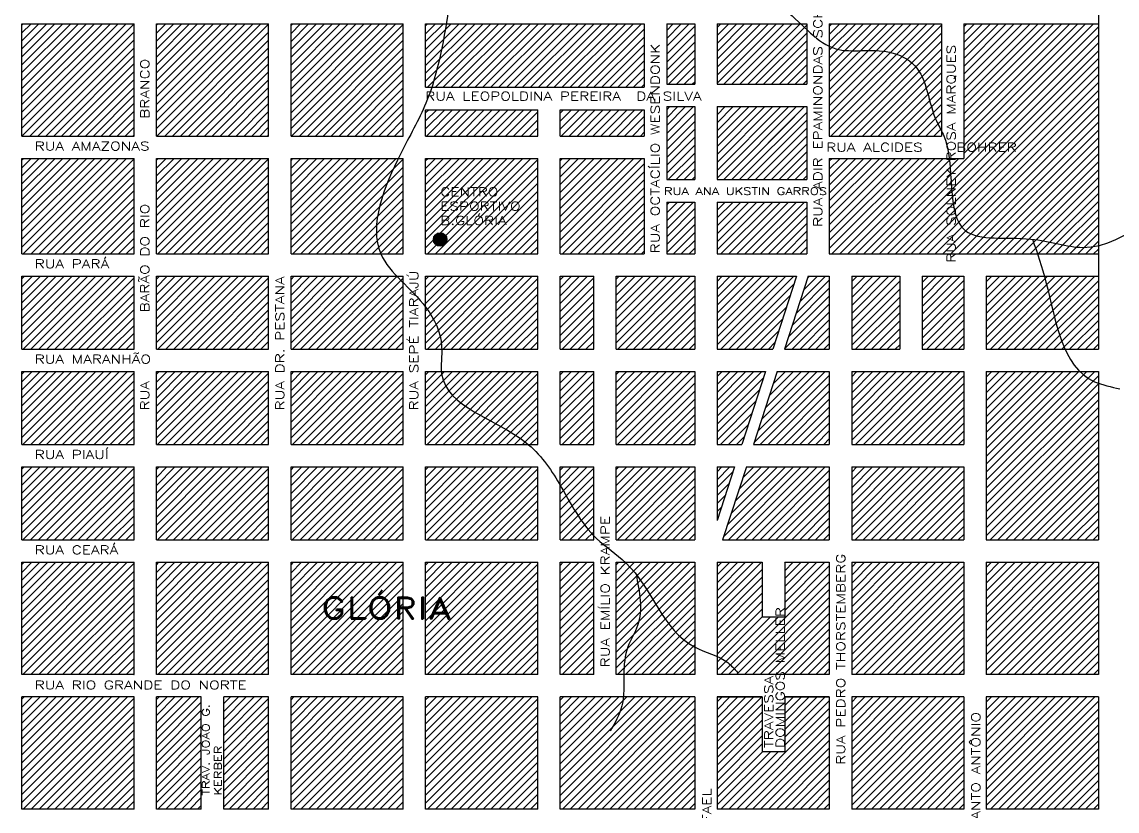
# Model space of a CAD drawing. Extents: x 15348.6 to 15438.1, y 2292.7 to 2368.6.
# Drawn here: x 15395.35 to 15405.11, y 2353.25 to 2360.28 of the extents above; entities that cross this region are included whole.
import ezdxf

# ---------------------------------------------------------------- set-up
doc = ezdxf.new("R2010")
doc.units = 0
doc.header["$LTSCALE"] = 2
doc.header["$MEASUREMENT"] = 0
doc.layers.get('0').update_dxf_attribs({"linetype": 'CONTINUOUS', "lineweight": 30})
for name, color, linetype, lineweight in [('06', 7, 'CONTINUOUS', 30), ('GLORIA', 64, 'CONTINUOUS', 30), ('Hidro', 5, 'CONTINUOUS', 30), ('IMÓVEIS', 7, 'CONTINUOUS', 30), ('NOVOLESTE', 100, 'CONTINUOUS', 30)]:
    doc.layers.add(name, color=color, linetype=linetype, lineweight=lineweight)
doc.styles.get("Standard").update_dxf_attribs({"font": 'romand.shx'})

msp = doc.modelspace()

# ---------------------------------------------------------------- hatches: boundary and pattern name
at = {"layer": 'GLORIA', "linetype": 'Continuous'}
h = msp.add_hatch(dxfattribs=at)
h.set_pattern_fill('ANSI31', color=256, scale=0.4, style=0)
h.paths.add_polyline_path([(15395.3453, 2360.2669), (15396.3453, 2360.2669), (15396.3453, 2359.2669), (15395.3453, 2359.2669)])
at = {"layer": 'GLORIA'}
h = msp.add_hatch(dxfattribs=at)
h.set_pattern_fill('ANSI31', color=256, scale=0.4, style=0)
h.paths.add_polyline_path([(15400.8953, 2359.5008), (15400.1453, 2359.5008), (15400.1453, 2359.2669), (15400.8953, 2359.2669)])
h.paths.add_polyline_path([(15399.9453, 2359.5008), (15398.9453, 2359.5008), (15398.9453, 2359.2669), (15399.9453, 2359.2669)])
edge = h.paths.add_edge_path()
edge.add_line((15400.8953, 2360.2669), (15399.1294, 2360.2669))
edge.add_spline(control_points=[(15399.1294, 2360.2669), (15399.0976, 2360.0736), (15399.0598, 2359.8814), (15399.0004, 2359.7008)], knot_values=[0.97416, 0.97416, 0.97416, 0.97416, 1.552593, 1.552593, 1.552593, 1.552593], degree=3, periodic=0)
edge.add_line((15399.0004, 2359.7008), (15400.8953, 2359.7008))
edge.add_line((15400.8953, 2359.7008), (15400.8953, 2360.2669))
edge = h.paths.add_edge_path()
edge.add_line((15399.1294, 2360.2669), (15398.9453, 2360.2669))
edge.add_line((15398.9453, 2360.2669), (15398.9453, 2359.7008))
edge.add_line((15398.9453, 2359.7008), (15399.0004, 2359.7008))
edge.add_spline(control_points=[(15399.0004, 2359.7008), (15399.0598, 2359.8814), (15399.0976, 2360.0736), (15399.1294, 2360.2669)], knot_values=[0.97416, 0.97416, 0.97416, 0.97416, 1.552593, 1.552593, 1.552593, 1.552593], degree=3, periodic=0)
h.paths.add_polyline_path([(15398.7453, 2360.2669), (15397.7453, 2360.2669), (15397.7453, 2359.2669), (15398.7453, 2359.2669)])
h.paths.add_polyline_path([(15397.5453, 2360.2669), (15396.5453, 2360.2669), (15396.5453, 2359.2669), (15397.5453, 2359.2669)])
h = msp.add_hatch(dxfattribs=at)
h.set_pattern_fill('ANSI31', color=256, scale=0.4, style=0)
edge = h.paths.add_edge_path()
edge.add_line((15404.9453, 2360.2669), (15404.6192, 2360.2669))
edge.add_line((15404.6192, 2360.2669), (15403.7453, 2360.2669))
edge.add_line((15403.7453, 2360.2669), (15403.7453, 2359.0669))
edge.add_line((15403.7453, 2359.0669), (15403.6146, 2359.0669))
edge.add_spline(control_points=[(15403.6146, 2359.0669), (15403.6473, 2358.8162), (15403.5969, 2358.2824), (15404.1333, 2358.3702), (15404.3526, 2358.3472), (15404.3577, 2358.3466)], knot_values=[9.780129, 9.780129, 9.780129, 9.780129, 10.454676, 11.042459, 11.056468, 11.056468, 11.056468, 11.056468], degree=3, periodic=0)
edge.add_spline(control_points=[(15404.3577, 2358.3466), (15404.5231, 2358.3282), (15404.7207, 2358.2571), (15404.8998, 2358.2784), (15404.9453, 2358.289)], knot_values=[11.056468, 11.056468, 11.056468, 11.056468, 11.511863, 11.670957, 11.670957, 11.670957, 11.670957], degree=3, periodic=0)
edge.add_line((15404.9453, 2358.289), (15404.9453, 2360.2669))
edge = h.paths.add_edge_path()
edge.add_line((15403.5453, 2360.2669), (15402.5453, 2360.2669))
edge.add_line((15402.5453, 2360.2669), (15402.5453, 2360.0665))
edge.add_spline(control_points=[(15402.5453, 2360.0665), (15402.5642, 2360.0576), (15402.7202, 2359.9982), (15403.0129, 2360.0735), (15403.4218, 2359.8697), (15403.4275, 2359.5246), (15403.5306, 2359.3445), (15403.5453, 2359.3152)], knot_values=[8.106991, 8.106991, 8.106991, 8.106991, 8.175238, 8.654546, 8.908624, 9.438359, 9.536516, 9.536516, 9.536516, 9.536516], degree=3, periodic=0)
edge.add_line((15403.5453, 2359.3152), (15403.5453, 2360.2669))
edge = h.paths.add_edge_path()
edge.add_spline(control_points=[(15403.5453, 2359.3152), (15403.5306, 2359.3445), (15403.4275, 2359.5246), (15403.4218, 2359.8697), (15403.0129, 2360.0735), (15402.7202, 2359.9982), (15402.5642, 2360.0576), (15402.5453, 2360.0665)], knot_values=[8.106991, 8.106991, 8.106991, 8.106991, 8.205149, 8.734884, 8.988962, 9.46827, 9.536516, 9.536516, 9.536516, 9.536516], degree=3, periodic=0)
edge.add_line((15402.5453, 2360.0665), (15402.5453, 2359.2669))
edge.add_line((15402.5453, 2359.2669), (15403.5453, 2359.2669))
edge.add_line((15403.5453, 2359.2669), (15403.5453, 2359.3152))
edge = h.paths.add_edge_path()
edge.add_spline(control_points=[(15404.3577, 2358.3466), (15404.3526, 2358.3472), (15404.1333, 2358.3702), (15403.5969, 2358.2824), (15403.6473, 2358.8162), (15403.6146, 2359.0669)], knot_values=[9.780129, 9.780129, 9.780129, 9.780129, 9.794139, 10.381922, 11.056468, 11.056468, 11.056468, 11.056468], degree=3, periodic=0)
edge.add_line((15403.6146, 2359.0669), (15402.5453, 2359.0669))
edge.add_line((15402.5453, 2359.0669), (15402.5453, 2358.2169))
edge.add_line((15402.5453, 2358.2169), (15404.402, 2358.2169))
edge.add_spline(control_points=[(15404.402, 2358.2169), (15404.3874, 2358.2605), (15404.3725, 2358.3036), (15404.3577, 2358.3466)], knot_values=[0, 0, 0, 0, 14.035934, 14.035934, 14.035934, 14.035934], degree=3, periodic=0)
h.paths.add_polyline_path([(15403.6792, 2358.0991), (15401.4054, 2358.0991), (15401.4054, 2358.2634), (15403.6792, 2358.2634)], flags=9)
h.paths.add_polyline_path([(15402.5236, 2359.1033), (15400.6212, 2359.1033), (15400.6212, 2359.2533), (15402.5236, 2359.2533)], flags=9)
h.paths.add_polyline_path([(15401.0503, 2358.824), (15402.7685, 2358.824), (15402.7685, 2358.7264), (15401.0503, 2358.7264)], flags=9)
at = {"layer": 'GLORIA', "linetype": 'Continuous'}
h = msp.add_hatch(dxfattribs=at)
h.set_pattern_fill('ANSI31', color=256, scale=0.4, style=0)
h.paths.add_polyline_path([(15401.5453, 2360.2669), (15402.3453, 2360.2669), (15402.3453, 2359.7285), (15401.5453, 2359.7285)])
h.paths.add_polyline_path([(15401.3453, 2360.2669), (15401.3453, 2359.7285), (15401.0953, 2359.7285), (15401.0953, 2360.2669)])
h.paths.add_polyline_path([(15401.5453, 2359.5285), (15401.5453, 2358.8785), (15402.3453, 2358.8785), (15402.3453, 2359.5285)])
h.paths.add_polyline_path([(15401.0953, 2359.5285), (15401.0953, 2358.8785), (15401.3453, 2358.8785), (15401.3453, 2359.5285)])
h.paths.add_polyline_path([(15401.5453, 2358.6785), (15402.3453, 2358.6785), (15402.3453, 2358.2169), (15401.5453, 2358.2169)])
h.paths.add_polyline_path([(15401.0953, 2358.2169), (15401.3453, 2358.2169), (15401.3453, 2358.6785), (15401.0953, 2358.6785)])
edge = h.paths.add_edge_path(flags=16)
edge.add_line((15402.3453, 2359.0669), (15402.3453, 2358.8785))
h = msp.add_hatch(dxfattribs=at)
h.set_pattern_fill('ANSI31', color=256, scale=0.4, style=0)
edge = h.paths.add_edge_path()
edge.add_line((15402.3453, 2359.5285), (15402.3453, 2358.8785))
edge.add_line((15401.5453, 2358.8785), (15402.3453, 2358.8785))
h = msp.add_hatch(dxfattribs=at)
h.set_pattern_fill('ANSI31', color=256, scale=0.4, style=0)
h.paths.add_polyline_path([(15398.7453, 2358.2169), (15398.7453, 2359.0669), (15397.7453, 2359.0669), (15397.7453, 2358.2169)])
h.paths.add_polyline_path([(15397.5453, 2358.2169), (15397.5453, 2359.0669), (15396.5453, 2359.0669), (15396.5453, 2358.2169)])
h.paths.add_polyline_path([(15396.3453, 2358.2169), (15396.3453, 2359.0669), (15395.3453, 2359.0669), (15395.3453, 2358.2169)])
h = msp.add_hatch(dxfattribs=at)
h.set_pattern_fill('ANSI31', color=256, scale=0.4, style=0)
h.paths.add_polyline_path([(15398.9453, 2359.0669), (15399.9453, 2359.0669), (15399.9453, 2358.2169), (15398.9453, 2358.2169)])
h.paths.add_polyline_path([(15400.1453, 2359.0669), (15400.8953, 2359.0669), (15400.8953, 2358.2169), (15400.1453, 2358.2169)])
at = {"layer": 'GLORIA'}
h = msp.add_hatch(dxfattribs=at)
h.set_pattern_fill('ANSI31', color=256, scale=0.4, style=0)
edge = h.paths.add_edge_path()
edge.add_spline(control_points=[(15404.9453, 2358.289), (15404.8998, 2358.2784), (15404.7207, 2358.2571), (15404.5231, 2358.3282), (15404.3577, 2358.3466)], knot_values=[11.056468, 11.056468, 11.056468, 11.056468, 11.215562, 11.670957, 11.670957, 11.670957, 11.670957], degree=3, periodic=0)
edge.add_spline(control_points=[(15404.3577, 2358.3466), (15404.3725, 2358.3036), (15404.3874, 2358.2605), (15404.402, 2358.2169)], knot_values=[0, 0, 0, 0, 14.035934, 14.035934, 14.035934, 14.035934], degree=3, periodic=0)
edge.add_line((15404.402, 2358.2169), (15404.9453, 2358.2169))
edge.add_line((15404.9453, 2358.2169), (15404.9453, 2358.289))
at = {"layer": 'GLORIA', "linetype": 'Continuous'}
h = msp.add_hatch(dxfattribs=at)
h.set_pattern_fill('ANSI31', color=256, scale=0.4, style=0)
h.paths.add_polyline_path([(15396.5453, 2358.0169), (15397.5453, 2358.0169), (15397.5453, 2357.3669), (15396.5453, 2357.3669)])
h.paths.add_polyline_path([(15396.3453, 2357.3669), (15396.3453, 2358.0169), (15395.3453, 2358.0169), (15395.3453, 2357.3669)])
h = msp.add_hatch(dxfattribs=at)
h.set_pattern_fill('ANSI31', color=256, scale=0.4, style=0)
h.paths.add_polyline_path([(15398.9453, 2358.0169), (15399.9453, 2358.0169), (15399.9453, 2357.3669), (15398.9453, 2357.3669)])
h.paths.add_polyline_path([(15399.9453, 2356.5169), (15399.9453, 2357.1669), (15398.9453, 2357.1669), (15398.9453, 2356.5169)])
h.paths.add_polyline_path([(15398.9453, 2356.3169), (15399.9453, 2356.3169), (15399.9453, 2355.6669), (15398.9453, 2355.6669)])
h.paths.add_polyline_path([(15397.7453, 2355.6669), (15398.7453, 2355.6669), (15398.7453, 2356.3169), (15397.7453, 2356.3169)])
h.paths.add_polyline_path([(15397.7453, 2356.5169), (15398.7453, 2356.5169), (15398.7453, 2357.1669), (15397.7453, 2357.1669)])
h.paths.add_polyline_path([(15397.7453, 2357.3669), (15398.7453, 2357.3669), (15398.7453, 2358.0169), (15397.7453, 2358.0169)])
at = {"layer": 'GLORIA'}
h = msp.add_hatch(dxfattribs=at)
h.set_pattern_fill('ANSI31', color=256, scale=0.4, style=0)
edge = h.paths.add_edge_path()
edge.add_line((15404.9453, 2358.0169), (15404.464, 2358.0169))
edge.add_spline(control_points=[(15404.464, 2358.0169), (15404.4687, 2357.9998), (15404.5258, 2357.7893), (15404.5662, 2357.5458), (15404.6473, 2357.3669)], knot_values=[34.868719, 34.868719, 34.868719, 34.868719, 40.01267, 97.533418, 97.533418, 97.533418, 97.533418], degree=3, periodic=0)
edge.add_line((15404.6473, 2357.3669), (15404.9453, 2357.3669))
edge.add_line((15404.9453, 2357.3669), (15404.9453, 2358.0169))
edge = h.paths.add_edge_path()
edge.add_spline(control_points=[(15404.6473, 2357.3669), (15404.5662, 2357.5458), (15404.5258, 2357.7893), (15404.4687, 2357.9998), (15404.464, 2358.0169)], knot_values=[34.868719, 34.868719, 34.868719, 34.868719, 92.389467, 97.533418, 97.533418, 97.533418, 97.533418], degree=3, periodic=0)
edge.add_line((15404.464, 2358.0169), (15403.9453, 2358.0169))
edge.add_line((15403.9453, 2358.0169), (15403.9453, 2357.3669))
edge.add_line((15403.9453, 2357.3669), (15404.6473, 2357.3669))
h.paths.add_polyline_path([(15403.7453, 2358.0169), (15403.3733, 2358.0169), (15403.3733, 2357.3669), (15403.7453, 2357.3669)])
h.paths.add_polyline_path([(15402.7453, 2357.3669), (15403.1733, 2357.3669), (15403.1733, 2358.0169), (15402.7453, 2358.0169)])
h.paths.add_polyline_path([(15402.1468, 2357.3669), (15402.5453, 2357.3669), (15402.5453, 2358.0169), (15402.358, 2358.0169)])
h.paths.add_polyline_path([(15402.2528, 2358.0169), (15401.5453, 2358.0169), (15401.5453, 2357.3669), (15402.0417, 2357.3669)])
h.paths.add_polyline_path([(15401.3453, 2358.0169), (15400.6453, 2358.0169), (15400.6453, 2357.3669), (15401.3453, 2357.3669)])
h.paths.add_polyline_path([(15400.4453, 2358.0169), (15400.1453, 2358.0169), (15400.1453, 2357.3669), (15400.4453, 2357.3669)])
h.paths.add_polyline_path([(15400.4453, 2357.1669), (15400.1453, 2357.1669), (15400.1453, 2356.5169), (15400.4453, 2356.5169)])
edge = h.paths.add_edge_path()
edge.add_line((15400.4453, 2356.3169), (15400.1453, 2356.3169))
edge.add_line((15400.1453, 2356.3169), (15400.1453, 2356.1538))
edge.add_spline(control_points=[(15400.1453, 2356.1538), (15400.2369, 2355.9969), (15400.3208, 2355.8301), (15400.4453, 2355.7025)], knot_values=[5.821576, 5.821576, 5.821576, 5.821576, 6.36249, 6.36249, 6.36249, 6.36249], degree=3, periodic=0)
edge.add_line((15400.4453, 2355.7025), (15400.4453, 2356.3169))
edge = h.paths.add_edge_path()
edge.add_line((15400.4453, 2355.6669), (15400.4453, 2355.7025))
edge.add_spline(control_points=[(15400.4453, 2355.7025), (15400.3208, 2355.8301), (15400.2369, 2355.9969), (15400.1453, 2356.1538)], knot_values=[5.821576, 5.821576, 5.821576, 5.821576, 6.36249, 6.36249, 6.36249, 6.36249], degree=3, periodic=0)
edge.add_line((15400.1453, 2356.1538), (15400.1453, 2355.6669))
edge.add_line((15400.1453, 2355.6669), (15400.4453, 2355.6669))
h.paths.add_polyline_path([(15401.3453, 2356.3169), (15400.6453, 2356.3169), (15400.6453, 2355.6669), (15401.3453, 2355.6669)])
h.paths.add_polyline_path([(15401.3453, 2356.5169), (15401.3453, 2357.1669), (15400.6453, 2357.1669), (15400.6453, 2356.5169)])
h.paths.add_polyline_path([(15401.9767, 2357.1669), (15401.5453, 2357.1669), (15401.5453, 2356.5169), (15401.7656, 2356.5169)])
h.paths.add_polyline_path([(15401.7006, 2356.3169), (15401.5453, 2356.3169), (15401.5453, 2355.8387)])
h.paths.add_polyline_path([(15401.8058, 2356.3169), (15401.5946, 2355.6669), (15402.5453, 2355.6669), (15402.5453, 2356.3169)])
h.paths.add_polyline_path([(15402.5453, 2356.5169), (15402.5453, 2357.1669), (15402.0819, 2357.1669), (15401.8707, 2356.5169)])
h.paths.add_polyline_path([(15403.7453, 2356.5169), (15403.7453, 2357.1669), (15402.7453, 2357.1669), (15402.7453, 2356.5169)])
h.paths.add_polyline_path([(15403.7453, 2355.6669), (15403.7453, 2356.3169), (15402.7453, 2356.3169), (15402.7453, 2355.6669)])
edge = h.paths.add_edge_path()
edge.add_spline(control_points=[(15404.9453, 2357.0634), (15404.9337, 2357.0676), (15404.8705, 2357.0929), (15404.8179, 2357.13), (15404.7805, 2357.1669)], knot_values=[122.203975, 122.203975, 122.203975, 122.203975, 125.824729, 142.44854, 142.44854, 142.44854, 142.44854], degree=3, periodic=0)
edge.add_line((15404.7805, 2357.1669), (15403.9453, 2357.1669))
edge.add_line((15403.9453, 2357.1669), (15403.9453, 2356.5169))
edge.add_line((15403.9453, 2356.5169), (15403.9453, 2355.6669))
edge.add_line((15403.9453, 2355.6669), (15404.9453, 2355.6669))
edge.add_line((15404.9453, 2355.6669), (15404.9453, 2357.0634))
edge = h.paths.add_edge_path(flags=17)
edge.add_spline(control_points=[(15404.7805, 2357.1669), (15404.8179, 2357.13), (15404.8705, 2357.0929), (15404.9337, 2357.0676), (15404.9453, 2357.0634)], knot_values=[122.203975, 122.203975, 122.203975, 122.203975, 138.827786, 142.44854, 142.44854, 142.44854, 142.44854], degree=3, periodic=0)
edge.add_line((15404.9453, 2357.0634), (15404.9453, 2357.1669))
edge.add_line((15404.9453, 2357.1669), (15404.7805, 2357.1669))
at = {"layer": 'GLORIA', "linetype": 'Continuous'}
h = msp.add_hatch(dxfattribs=at)
h.set_pattern_fill('ANSI31', color=256, scale=0.4, style=0)
h.paths.add_polyline_path([(15395.3453, 2356.3169), (15396.3453, 2356.3169), (15396.3453, 2355.6669), (15395.3453, 2355.6669)])
h.paths.add_polyline_path([(15396.5453, 2356.3169), (15397.5453, 2356.3169), (15397.5453, 2355.6669), (15396.5453, 2355.6669)])
h.paths.add_polyline_path([(15396.5453, 2357.1669), (15397.5453, 2357.1669), (15397.5453, 2356.5169), (15396.5453, 2356.5169)])
h.paths.add_polyline_path([(15396.3453, 2356.5169), (15396.3453, 2357.1669), (15395.3453, 2357.1669), (15395.3453, 2356.5169)])
h = msp.add_hatch(dxfattribs=at)
h.set_pattern_fill('ANSI31', color=256, scale=0.4, style=0)
h.paths.add_polyline_path([(15397.7453, 2355.4669), (15398.7453, 2355.4669), (15398.7453, 2354.4669), (15397.7453, 2354.4669)])
h.paths.add_polyline_path([(15397.5453, 2354.4669), (15397.5453, 2355.4669), (15396.5453, 2355.4669), (15396.5453, 2354.4669)])
h.paths.add_polyline_path([(15396.3453, 2354.4669), (15396.3453, 2355.4669), (15395.3453, 2355.4669), (15395.3453, 2354.4669)])
h = msp.add_hatch(dxfattribs=at)
h.set_pattern_fill('ANSI31', color=256, scale=0.4, style=0)
h.paths.add_polyline_path([(15398.9453, 2355.4669), (15399.9453, 2355.4669), (15399.9453, 2354.4669), (15398.9453, 2354.4669)])
h = msp.add_hatch(dxfattribs=at)
h.set_pattern_fill('ANSI31', color=256, scale=0.4, style=0)
h.paths.add_polyline_path([(15400.1453, 2355.4669), (15400.4453, 2355.4669), (15400.4453, 2354.4669), (15400.1453, 2354.4669)])
h = msp.add_hatch(dxfattribs=at)
h.set_pattern_fill('ANSI31', color=256, scale=0.4, style=0)
h.paths.add_polyline_path([(15401.3453, 2355.4669), (15401.3453, 2354.4669), (15400.6453, 2354.4669), (15400.6453, 2355.4669)])
at = {"layer": 'GLORIA'}
h = msp.add_hatch(dxfattribs=at)
h.set_pattern_fill('ANSI31', color=256, scale=0.4, style=0)
h.paths.add_polyline_path([(15402.5453, 2355.4669), (15402.1483, 2355.4669), (15402.1483, 2354.9783), (15401.9483, 2354.9783), (15401.9483, 2355.4669), (15401.5453, 2355.4669), (15401.5453, 2354.4669), (15402.5453, 2354.4669)])
h.paths.add_polyline_path([(15403.7453, 2355.4669), (15402.7453, 2355.4669), (15402.7453, 2354.4669), (15403.7453, 2354.4669)])
h.paths.add_polyline_path([(15404.9453, 2355.4669), (15403.9453, 2355.4669), (15403.9453, 2354.4669), (15404.9453, 2354.4669)])
at = {"layer": 'GLORIA', "linetype": 'Continuous'}
h = msp.add_hatch(dxfattribs=at)
h.set_pattern_fill('ANSI31', color=256, scale=0.4, style=0)
h.paths.add_polyline_path([(15399.9453, 2354.2669), (15398.9453, 2354.2669), (15398.9453, 2353.2669), (15399.9453, 2353.2669)])
h.paths.add_polyline_path([(15398.7453, 2354.2669), (15397.7453, 2354.2669), (15397.7453, 2353.2669), (15398.7453, 2353.2669)])
h.paths.add_polyline_path([(15397.5453, 2353.2669), (15397.1453, 2353.2669), (15397.1453, 2354.2669), (15397.5453, 2354.2669)])
h.paths.add_polyline_path([(15396.9453, 2354.2669), (15396.5453, 2354.2669), (15396.5453, 2353.2669), (15396.9453, 2353.2669)])
h.paths.add_polyline_path([(15396.3453, 2353.2669), (15396.3453, 2354.2669), (15395.3453, 2354.2669), (15395.3453, 2353.2669)])
h = msp.add_hatch(dxfattribs=at)
h.set_pattern_fill('ANSI31', color=256, scale=0.4, style=0)
h.paths.add_polyline_path([(15401.3453, 2354.2669), (15401.3453, 2353.2669), (15400.1453, 2353.2669), (15400.1453, 2354.2669)])
at = {"layer": 'GLORIA'}
h = msp.add_hatch(dxfattribs=at)
h.set_pattern_fill('ANSI31', color=256, scale=0.4, style=0)
h.paths.add_polyline_path([(15402.5453, 2354.2669), (15402.1483, 2354.2669), (15402.1483, 2353.7783), (15401.9483, 2353.7783), (15401.9483, 2354.2669), (15401.5453, 2354.2669), (15401.5453, 2353.2669), (15402.5453, 2353.2669)])
h.paths.add_polyline_path([(15403.7453, 2354.2669), (15402.7453, 2354.2669), (15402.7453, 2353.2669), (15403.7453, 2353.2669)])
h.paths.add_polyline_path([(15404.9453, 2354.2669), (15403.9453, 2354.2669), (15403.9453, 2353.2669), (15404.9453, 2353.2669)])
at = {"layer": 'IMÓVEIS', "linetype": 'Continuous'}
for points in [[(15399.0155, 2358.3446, 1), (15399.1355, 2358.3446, 1)], [(15399.1355, 2358.3446, 1), (15399.0155, 2358.3446, 1)]]:
    msp.add_hatch(color=256, dxfattribs=at).paths.add_polyline_path(points)

# ---------------------------------------------------------------- linework, layer by layer
at = {"color": 7, "linetype": 'Continuous'}
for p, q in [((15404.9453, 2360.3695), (15404.9453, 2358.0169)), ((15395.3453, 2359.2669), (15395.3453, 2360.2669)), ((15395.3453, 2360.2669), (15396.3453, 2360.2669)), ((15396.3453, 2359.2669), (15396.3453, 2360.2669)), ((15396.5453, 2360.2669), (15397.5453, 2360.2669)), ((15396.5453, 2359.2669), (15396.5453, 2360.2669)), ((15397.5453, 2359.2669), (15397.5453, 2360.2669)), ((15397.7453, 2359.2669), (15397.7453, 2360.2669)), ((15397.7453, 2360.2669), (15398.7453, 2360.2669)), ((15398.7453, 2359.2669), (15398.7453, 2360.2669)), ((15398.9453, 2360.2669), (15399.9453, 2360.2669)), ((15398.9453, 2360.2669), (15400.8953, 2360.2669)), ((15398.9453, 2359.7008), (15398.9453, 2360.2669)), ((15400.8953, 2360.2669), (15400.8953, 2359.7008)), ((15401.0953, 2360.2669), (15401.0953, 2359.7285)), ((15401.0953, 2360.2669), (15401.3453, 2360.2669)), ((15401.3453, 2360.2669), (15401.3453, 2359.7285)), ((15401.5453, 2360.2669), (15401.5453, 2359.7285)), ((15401.5453, 2360.2669), (15402.3453, 2360.2669)), ((15402.3453, 2360.2669), (15402.3453, 2359.7285)), ((15402.5453, 2360.2669), (15402.5453, 2359.2669)), ((15402.5453, 2360.2669), (15403.5453, 2360.2669)), ((15403.5453, 2360.2669), (15403.5453, 2359.2669)), ((15403.7453, 2360.2669), (15403.7453, 2359.0669)), ((15403.7453, 2360.2669), (15404.7453, 2360.2669)), ((15398.9453, 2359.7008), (15399.9453, 2359.7008)), ((15398.9453, 2359.7008), (15400.8953, 2359.7008)), ((15401.0953, 2359.7285), (15401.3453, 2359.7285)), ((15401.5453, 2359.7285), (15402.3453, 2359.7285)), ((15398.9453, 2359.2669), (15398.9453, 2359.5008)), ((15398.9453, 2359.5008), (15399.9453, 2359.5008)), ((15399.9453, 2359.2669), (15399.9453, 2359.5008)), ((15400.1453, 2359.2669), (15400.1453, 2359.5008)), ((15400.1453, 2359.5008), (15400.8953, 2359.5008)), ((15400.8953, 2359.5008), (15400.8953, 2359.2669)), ((15401.0953, 2359.5285), (15401.3453, 2359.5285)), ((15401.0953, 2359.5285), (15401.0953, 2358.8785)), ((15401.3453, 2359.5285), (15401.3453, 2358.8785)), ((15401.5453, 2359.5285), (15402.3453, 2359.5285)), ((15401.5453, 2359.5285), (15401.5453, 2358.8785)), ((15402.3453, 2359.5285), (15402.3453, 2358.8785)), ((15395.3453, 2359.2669), (15396.3453, 2359.2669)), ((15396.5453, 2359.2669), (15397.5453, 2359.2669)), ((15397.7453, 2359.2669), (15398.7453, 2359.2669)), ((15398.9453, 2359.2669), (15399.9453, 2359.2669)), ((15400.1453, 2359.2669), (15400.8953, 2359.2669)), ((15402.5453, 2359.2669), (15403.5453, 2359.2669)), ((15395.3453, 2358.2169), (15395.3453, 2359.0669)), ((15395.3453, 2359.0669), (15396.3453, 2359.0669)), ((15396.3453, 2358.2169), (15396.3453, 2359.0669)), ((15396.5453, 2358.2169), (15396.5453, 2359.0669)), ((15396.5453, 2359.0669), (15397.5453, 2359.0669)), ((15397.5453, 2358.2169), (15397.5453, 2359.0669)), ((15397.7453, 2358.2169), (15397.7453, 2359.0669)), ((15397.7453, 2359.0669), (15398.7453, 2359.0669)), ((15398.7453, 2358.2169), (15398.7453, 2359.0669)), ((15398.9453, 2358.2169), (15398.9453, 2359.0669)), ((15398.9453, 2359.0669), (15399.9453, 2359.0669)), ((15399.9453, 2358.2169), (15399.9453, 2359.0669)), ((15400.1453, 2358.2169), (15400.1453, 2359.0669)), ((15400.1453, 2359.0669), (15400.8953, 2359.0669)), ((15400.8953, 2359.0669), (15400.8953, 2358.2169)), ((15402.5453, 2359.0669), (15402.5453, 2358.2169)), ((15402.5453, 2359.0669), (15403.7453, 2359.0669)), ((15401.0953, 2358.8785), (15401.3453, 2358.8785)), ((15401.5453, 2358.8785), (15402.3453, 2358.8785)), ((15401.0953, 2358.6785), (15401.3453, 2358.6785)), ((15401.0953, 2358.6785), (15401.0953, 2358.2169)), ((15401.3453, 2358.6785), (15401.3453, 2358.2169)), ((15401.5453, 2358.6785), (15402.3453, 2358.6785)), ((15401.5453, 2358.6785), (15401.5453, 2358.2169)), ((15402.3453, 2358.6785), (15402.3453, 2358.2169)), ((15402.3453, 2358.6785), (15402.3453, 2358.2169)), ((15395.3453, 2358.2169), (15396.3453, 2358.2169)), ((15396.5453, 2358.2169), (15397.5453, 2358.2169)), ((15397.7453, 2358.2169), (15398.7453, 2358.2169)), ((15398.9453, 2358.2169), (15399.9453, 2358.2169)), ((15400.1453, 2358.2169), (15400.8953, 2358.2169)), ((15401.0953, 2358.2169), (15401.3453, 2358.2169)), ((15401.5453, 2358.2169), (15402.3453, 2358.2169)), ((15402.5453, 2358.2169), (15404.9453, 2358.2169)), ((15395.3453, 2357.3669), (15395.3453, 2358.0169)), ((15395.3453, 2358.0169), (15396.3453, 2358.0169)), ((15396.3453, 2357.3669), (15396.3453, 2358.0169)), ((15396.5453, 2358.0169), (15397.5453, 2358.0169)), ((15396.5453, 2357.3669), (15396.5453, 2358.0169)), ((15397.5453, 2357.3669), (15397.5453, 2358.0169)), ((15397.7453, 2357.3669), (15397.7453, 2358.0169)), ((15397.7453, 2358.0169), (15398.7453, 2358.0169)), ((15398.7453, 2357.3669), (15398.7453, 2358.0169)), ((15398.9453, 2357.3669), (15398.9453, 2358.0169)), ((15398.9453, 2358.0169), (15399.9453, 2358.0169)), ((15399.9453, 2357.3669), (15399.9453, 2358.0169)), ((15400.1453, 2357.3669), (15400.1453, 2358.0169)), ((15400.1453, 2358.0169), (15400.4453, 2358.0169)), ((15400.4453, 2357.3669), (15400.4453, 2358.0169)), ((15400.6453, 2357.3669), (15400.6453, 2358.0169)), ((15400.6453, 2358.0169), (15401.3453, 2358.0169)), ((15401.3453, 2358.0169), (15401.3453, 2357.3669)), ((15401.5453, 2358.0169), (15401.5453, 2357.3669)), ((15401.5453, 2358.0169), (15402.2528, 2358.0169)), ((15402.358, 2358.0169), (15402.5453, 2358.0169)), ((15402.5453, 2358.0169), (15402.5453, 2357.3669)), ((15402.7453, 2358.0169), (15402.7453, 2357.3669)), ((15402.7453, 2358.0169), (15403.1733, 2358.0169)), ((15403.1733, 2358.0169), (15403.1733, 2357.3669)), ((15403.3733, 2358.0169), (15403.3733, 2357.3669)), ((15403.3733, 2358.0169), (15403.7453, 2358.0169)), ((15403.7453, 2358.0169), (15403.7453, 2357.3669)), ((15403.9453, 2358.0169), (15403.9453, 2357.3669)), ((15403.9453, 2358.0169), (15404.9453, 2358.0169)), ((15404.9453, 2358.0169), (15404.9453, 2357.3669)), ((15395.3453, 2357.3669), (15396.3453, 2357.3669)), ((15396.5453, 2357.3669), (15397.5453, 2357.3669)), ((15397.7453, 2357.3669), (15398.7453, 2357.3669)), ((15398.9453, 2357.3669), (15399.9453, 2357.3669)), ((15400.1453, 2357.3669), (15400.4453, 2357.3669)), ((15400.6453, 2357.3669), (15401.3453, 2357.3669)), ((15401.5453, 2357.3669), (15402.0417, 2357.3669)), ((15402.1468, 2357.3669), (15402.5453, 2357.3669)), ((15402.7453, 2357.3669), (15403.1733, 2357.3669)), ((15403.3733, 2357.3669), (15403.7453, 2357.3669)), ((15403.9453, 2357.3669), (15404.9453, 2357.3669)), ((15395.3453, 2357.1669), (15396.3453, 2357.1669)), ((15395.3453, 2356.5169), (15395.3453, 2357.1669)), ((15396.3453, 2356.5169), (15396.3453, 2357.1669)), ((15396.5453, 2357.1669), (15397.5453, 2357.1669)), ((15396.5453, 2356.5169), (15396.5453, 2357.1669)), ((15397.5453, 2356.5169), (15397.5453, 2357.1669)), ((15397.7453, 2357.1669), (15398.7453, 2357.1669)), ((15397.7453, 2356.5169), (15397.7453, 2357.1669)), ((15398.7453, 2356.5169), (15398.7453, 2357.1669)), ((15398.9453, 2357.1669), (15399.9453, 2357.1669)), ((15398.9453, 2356.5169), (15398.9453, 2357.1669)), ((15399.9453, 2356.5169), (15399.9453, 2357.1669)), ((15400.1453, 2357.1669), (15400.4453, 2357.1669)), ((15400.1453, 2356.5169), (15400.1453, 2357.1669)), ((15400.4453, 2356.5169), (15400.4453, 2357.1669)), ((15400.6453, 2357.1669), (15401.3453, 2357.1669)), ((15400.6453, 2356.5169), (15400.6453, 2357.1669)), ((15401.3453, 2357.1669), (15401.3453, 2356.5169)), ((15401.5453, 2357.1669), (15401.9767, 2357.1669)), ((15401.5453, 2357.1669), (15401.5453, 2356.5169)), ((15402.0819, 2357.1669), (15402.5453, 2357.1669)), ((15402.5453, 2357.1669), (15402.5453, 2356.5169)), ((15402.7453, 2357.1669), (15403.7453, 2357.1669)), ((15402.7453, 2357.1669), (15402.7453, 2356.5169)), ((15403.7453, 2357.1669), (15403.7453, 2356.5169)), ((15403.9453, 2357.1669), (15403.9453, 2355.6669)), ((15403.9453, 2357.1669), (15403.9453, 2356.5169)), ((15403.9453, 2357.1669), (15404.9453, 2357.1669)), ((15404.9453, 2357.1669), (15404.9453, 2355.6669)), ((15395.3453, 2356.5169), (15396.3453, 2356.5169)), ((15396.5453, 2356.5169), (15397.5453, 2356.5169)), ((15397.7453, 2356.5169), (15398.7453, 2356.5169)), ((15398.9453, 2356.5169), (15399.9453, 2356.5169)), ((15400.1453, 2356.5169), (15400.4453, 2356.5169)), ((15400.6453, 2356.5169), (15401.3453, 2356.5169)), ((15401.5453, 2356.5169), (15401.7656, 2356.5169)), ((15401.8707, 2356.5169), (15402.5453, 2356.5169)), ((15402.7453, 2356.5169), (15403.7453, 2356.5169)), ((15395.3453, 2355.6669), (15395.3453, 2356.3169)), ((15395.3453, 2356.3169), (15396.3453, 2356.3169)), ((15396.3453, 2355.6669), (15396.3453, 2356.3169)), ((15396.5453, 2355.6669), (15396.5453, 2356.3169)), ((15396.5453, 2356.3169), (15397.5453, 2356.3169)), ((15397.5453, 2355.6669), (15397.5453, 2356.3169)), ((15397.7453, 2355.6669), (15397.7453, 2356.3169)), ((15397.7453, 2356.3169), (15398.7453, 2356.3169)), ((15398.7453, 2355.6669), (15398.7453, 2356.3169)), ((15398.9453, 2355.6669), (15398.9453, 2356.3169)), ((15398.9453, 2356.3169), (15399.9453, 2356.3169)), ((15399.9453, 2355.6669), (15399.9453, 2356.3169)), ((15400.1453, 2355.6669), (15400.1453, 2356.3169)), ((15400.1453, 2356.3169), (15400.4453, 2356.3169)), ((15400.4453, 2355.6669), (15400.4453, 2356.3169)), ((15400.6453, 2355.6669), (15400.6453, 2356.3169)), ((15400.6453, 2356.3169), (15401.3453, 2356.3169)), ((15401.3453, 2356.3169), (15401.3453, 2355.6669)), ((15401.5453, 2356.3169), (15401.5453, 2355.8387)), ((15401.5453, 2356.3169), (15401.7006, 2356.3169)), ((15401.8058, 2356.3169), (15402.5453, 2356.3169)), ((15402.5453, 2356.3169), (15402.5453, 2355.6669)), ((15402.7453, 2356.3169), (15402.7453, 2355.6669)), ((15402.7453, 2356.3169), (15403.7453, 2356.3169)), ((15403.7453, 2356.3169), (15403.7453, 2355.6669)), ((15395.3453, 2355.6669), (15396.3453, 2355.6669)), ((15396.5453, 2355.6669), (15397.5453, 2355.6669)), ((15397.7453, 2355.6669), (15398.7453, 2355.6669)), ((15398.9453, 2355.6669), (15399.9453, 2355.6669)), ((15400.1453, 2355.6669), (15400.4453, 2355.6669)), ((15400.6453, 2355.6669), (15401.3453, 2355.6669)), ((15401.5946, 2355.6669), (15402.5453, 2355.6669)), ((15402.7453, 2355.6669), (15403.7453, 2355.6669)), ((15403.9453, 2355.6669), (15404.9453, 2355.6669)), ((15395.3453, 2354.4669), (15395.3453, 2355.4669)), ((15395.3453, 2355.4669), (15396.3453, 2355.4669)), ((15396.3453, 2354.4669), (15396.3453, 2355.4669)), ((15396.5453, 2355.4669), (15397.5453, 2355.4669)), ((15396.5453, 2354.4669), (15396.5453, 2355.4669)), ((15397.5453, 2354.4669), (15397.5453, 2355.4669)), ((15397.7453, 2354.4669), (15397.7453, 2355.4669)), ((15397.7453, 2355.4669), (15398.7453, 2355.4669)), ((15398.7453, 2354.4669), (15398.7453, 2355.4669)), ((15398.9453, 2354.4669), (15398.9453, 2355.4669)), ((15398.9453, 2355.4669), (15399.9453, 2355.4669)), ((15399.9453, 2354.4669), (15399.9453, 2355.4669)), ((15400.1453, 2354.4669), (15400.1453, 2355.4669)), ((15400.1453, 2355.4669), (15400.4453, 2355.4669)), ((15400.4453, 2354.4669), (15400.4453, 2355.4669)), ((15400.6453, 2354.4669), (15400.6453, 2355.4669)), ((15400.6453, 2355.4669), (15401.3453, 2355.4669)), ((15401.3453, 2355.4669), (15401.3453, 2354.4669)), ((15401.5453, 2355.4669), (15401.5453, 2354.4669)), ((15401.5453, 2355.4669), (15401.9483, 2355.4669)), ((15401.9483, 2355.4669), (15401.9483, 2354.9783)), ((15402.1483, 2355.4669), (15402.1483, 2354.9783)), ((15402.1483, 2355.4669), (15402.5453, 2355.4669)), ((15402.5453, 2355.4669), (15402.5453, 2354.4669)), ((15402.7453, 2355.4669), (15402.7453, 2354.4669)), ((15402.7453, 2355.4669), (15403.7453, 2355.4669)), ((15403.7453, 2355.4669), (15403.7453, 2354.4669)), ((15403.9453, 2355.4669), (15403.9453, 2354.4669)), ((15403.9453, 2355.4669), (15404.9453, 2355.4669)), ((15404.9453, 2355.4669), (15404.9453, 2354.4669)), ((15402.1483, 2354.9783), (15401.9483, 2354.9783)), ((15396.3453, 2354.4669), (15395.3453, 2354.4669)), ((15397.5453, 2354.4669), (15396.5453, 2354.4669)), ((15398.7453, 2354.4669), (15397.7453, 2354.4669)), ((15399.9453, 2354.4669), (15398.9453, 2354.4669)), ((15400.4453, 2354.4669), (15400.1453, 2354.4669)), ((15401.3453, 2354.4669), (15400.6453, 2354.4669)), ((15402.5453, 2354.4669), (15401.5453, 2354.4669)), ((15403.7453, 2354.4669), (15402.7453, 2354.4669)), ((15404.9453, 2354.4669), (15403.9453, 2354.4669)), ((15395.3453, 2353.2669), (15395.3453, 2354.2669)), ((15396.3453, 2354.2669), (15395.3453, 2354.2669)), ((15396.3453, 2353.2669), (15396.3453, 2354.2669)), ((15396.5453, 2353.2669), (15396.5453, 2354.2669)), ((15396.9453, 2354.2669), (15396.5453, 2354.2669)), ((15396.9453, 2353.2669), (15396.9453, 2354.2669)), ((15397.1453, 2353.2669), (15397.1453, 2354.2669)), ((15397.5453, 2354.2669), (15397.1453, 2354.2669)), ((15397.5453, 2353.2669), (15397.5453, 2354.2669)), ((15397.7453, 2353.2669), (15397.7453, 2354.2669)), ((15398.7453, 2354.2669), (15397.7453, 2354.2669)), ((15398.7453, 2353.2669), (15398.7453, 2354.2669)), ((15398.9453, 2353.2669), (15398.9453, 2354.2669)), ((15399.9453, 2354.2669), (15398.9453, 2354.2669)), ((15399.9453, 2353.2669), (15399.9453, 2354.2669)), ((15400.1453, 2353.2669), (15400.1453, 2354.2669)), ((15401.3453, 2354.2669), (15400.1453, 2354.2669)), ((15401.3453, 2354.2669), (15401.3453, 2353.2669)), ((15401.5453, 2354.2669), (15401.5453, 2353.2669)), ((15401.5453, 2354.2669), (15401.9483, 2354.2669)), ((15401.9483, 2354.2669), (15401.5453, 2354.2669)), ((15401.9483, 2354.2669), (15401.9483, 2353.7783)), ((15402.5453, 2354.2669), (15402.1483, 2354.2669)), ((15402.1483, 2354.2669), (15402.5453, 2354.2669)), ((15402.1483, 2354.2669), (15402.1483, 2353.7783)), ((15402.5453, 2354.2669), (15402.5453, 2353.2669)), ((15402.7453, 2354.2669), (15402.7453, 2353.2669)), ((15403.7453, 2354.2669), (15402.7453, 2354.2669)), ((15403.7453, 2354.2669), (15403.7453, 2353.2669)), ((15403.9453, 2354.2669), (15403.9453, 2353.2669)), ((15404.9453, 2354.2669), (15403.9453, 2354.2669)), ((15404.9453, 2354.2669), (15404.9453, 2353.2669)), ((15402.1483, 2353.7783), (15401.9483, 2353.7783)), ((15396.3453, 2353.2669), (15395.3453, 2353.2669)), ((15396.9453, 2353.2669), (15396.5453, 2353.2669)), ((15397.5453, 2353.2669), (15397.1453, 2353.2669)), ((15398.7453, 2353.2669), (15397.7453, 2353.2669)), ((15399.9453, 2353.2669), (15398.9453, 2353.2669)), ((15401.3453, 2353.2669), (15400.1453, 2353.2669)), ((15402.5453, 2353.2669), (15401.5453, 2353.2669)), ((15403.7453, 2353.2669), (15402.7453, 2353.2669)), ((15404.9453, 2353.2669), (15403.9453, 2353.2669))]:
    msp.add_line(p, q, dxfattribs=at)
at = {"layer": '06'}
msp.add_line((15404.6192, 2360.2669), (15404.9453, 2360.2669), dxfattribs=at)
at = {"layer": '06', "linetype": 'Continuous'}
for p, q in [((15402.2528, 2358.0169), (15402.0417, 2357.3669)), ((15402.358, 2358.0169), (15402.1468, 2357.3669)), ((15401.9767, 2357.1669), (15401.7656, 2356.5169)), ((15402.0819, 2357.1669), (15401.8707, 2356.5169)), ((15401.7006, 2356.3169), (15401.5453, 2355.8387)), ((15401.8058, 2356.3169), (15401.5946, 2355.6669))]:
    msp.add_line(p, q, dxfattribs=at)
at = {"layer": 'Hidro', "linetype": 'Continuous'}
for points in [[(15395.8745, 2363.3004), (15395.9903, 2363.0461), (15396.0052, 2362.7923), (15396.1398, 2362.7923), (15396.2594, 2362.5683), (15396.2893, 2362.2995), (15396.7228, 2362.1949), (15397.0068, 2362.0755), (15397.0367, 2361.956), (15398.0383, 2361.7917), (15399.01, 2361.5229), (15399.6678, 2360.9405), (15400.5498, 2360.8211), (15400.6694, 2360.6717), (15401.0132, 2360.5373), (15401.1328, 2360.5373), (15401.5274, 2360.4627), (15401.7068, 2360.5373), (15402.1553, 2360.388), (15402.6038, 2360.0445), (15403.0822, 2360.0147), (15403.3064, 2359.8952), (15403.5007, 2359.4024), (15403.5605, 2359.2829), (15403.7593, 2358.4229), (15404.3424, 2358.3482), (15404.8058, 2358.2736), (15406.0167, 2358.9157), (15406.4652, 2359.1546), (15406.525, 2359.528), (15406.9286, 2359.9312), (15409.4012, 2359.3189), (15410.4925, 2359.2741), (15411.0157, 2358.2288), (15411.0007, 2358.0048)], [(15399.2742, 2361.2329), (15399.1582, 2360.4507), (15398.9485, 2359.5603), (15398.7212, 2359.1063), (15398.5465, 2358.2159), (15398.9485, 2357.7394), (15399.0883, 2357.3902), (15399.0883, 2357.1457), (15399.8398, 2356.5347), (15400.1369, 2356.168), (15400.469, 2355.6792), (15400.7312, 2355.4628), (15401.3429, 2354.712), (15401.64, 2354.5723), (15401.7274, 2354.485)], [(15400.8218, 2355.3605), (15400.8361, 2354.9041), (15400.7487, 2354.712), (15400.7137, 2354.4676), (15400.6962, 2354.1882), (15400.5914, 2353.9613)]]:
    msp.add_spline(points, degree=3, dxfattribs=at)
msp.add_open_spline([(15404.3577, 2358.3466), (15404.4001, 2358.2239), (15404.5471, 2357.7981), (15404.6228, 2357.1157), (15405.0605, 2357.0309), (15405.1366, 2357.0127)], degree=3, knots=[0, 0, 0, 0, 40.01267, 138.827786, 161.284438, 161.284438, 161.284438, 161.284438], dxfattribs=at)
at = {"layer": 'IMÓVEIS', "linetype": 'Continuous'}
msp.add_circle((15399.0755, 2358.3446), 0.06, dxfattribs=at)
at = {"layer": 'NOVOLESTE', "color": 3, "linetype": 'Continuous'}
msp.add_line((15402.3453, 2359.0669), (15402.3453, 2358.8785), dxfattribs=at)

# ---------------------------------------------------------------- texts
at = {"linetype": 'Continuous', "extrusion": (0, -0.642788, 0.766044)}
msp.add_text('GLÓRIA', height=0.25, dxfattribs=at).set_placement((15398.0124, 1803.9631, -1513.7942))
at = {"color": 7, "linetype": 'Continuous', "extrusion": (0.642788, 0, 0.766044), "attachment_point": 1, "text_direction": (0, 1, 0)}
for s, insert, char_height, width in [('{RUA ADIR EPAMINONDAS SCHIRMER}', (15402.4051, 2358.4559, 0.0388), 0.1, 5.636531), ('RUA OCTACÍLIO WESENDONK', (15400.9545, 2358.2211, 0.0388), 0.1, 5.6365), ('{BRANCO}', (15396.4029, 2359.4199, 0.0388), 0.1, 5.636531), ('{BARÃO DO RIO}', (15396.4029, 2357.6943, 0.0388), 0.1, 5.636531), ('{RUA DR. PESTANA}', (15397.6078, 2356.8208, 0.0388), 0.1, 5.636531), ('{RUA SEPÉ TIARAJÚ}', (15398.8021, 2356.8208, 0.0388), 0.1, 5.636531), ('{RUA }', (15396.4029, 2356.8208, 0.0388), 0.1, 5.636531), ('{RUA EMÍLIO KRAMPE}', (15400.5083, 2354.5306, 0.0388), 0.1, 5.636531), ('{RUA PEDRO THORSTEMBERG}', (15402.609, 2353.6626, 0.0388), 0.1, 5.636531), ('DOMINGOS MELLER', (15402.0696, 2353.8119, 0.0388), 0.1, 5.6365), ('TRAVESSA', (15401.9669, 2353.8119, 0.0388), 0.1, 5.6365), ('{TRAV. JOÃO G.}\\P{KERBER}', (15396.952, 2353.3876, 0.0388), 0.085, 5.636531), ('{RUA SANTO ANTÔNIO}', (15403.8139, 2352.7571, 0.0388), 0.1, 5.636531), ('{RUA SÃO RAFAEL}', (15401.4147, 2352.3204, 0.0388), 0.1, 5.636531)]:
    msp.add_mtext(s, dxfattribs=dict(at, insert=insert, char_height=char_height, width=width))
at = {"color": 7, "linetype": 'Continuous', "extrusion": (0, -0.642788, 0.766044), "attachment_point": 1, "text_direction": (1, 0, 0)}
for s, insert, char_height, width in [('RUA LEOPOLDINA PEREIRA  DA SILVA', (15398.9427, 2359.6605, 0.0388), 0.1, 5.6365), ('{RUA AMAZONAS}', (15395.4593, 2359.2157, 0.0388), 0.1, 5.636531), ('{CENTRO}\\P{ESPORTIVO}\\P{B.GLÓRIA}', (15399.0762, 2358.8073, 0.0388), 0.1, 5.636531), ('RUA ANA UKSTIN GARROS', (15401.0716, 2358.8078, 0.0388), 0.085, 5.6365), ('{RUA PARÁ}', (15395.4593, 2358.1657, 0.0388), 0.1, 5.636531), ('{RUA MARANHÃO}', (15395.4593, 2357.3157, 0.0388), 0.1, 5.636531), ('{RUA PIAUÍ}', (15395.4593, 2356.4657, 0.0388), 0.1, 5.636531), ('{RUA CEARÁ}', (15395.4593, 2355.6157, 0.0388), 0.1, 5.636531), ('{RUA RIO GRANDE DO NORTE}', (15395.4593, 2354.4113, 0.0388), 0.1, 5.636531)]:
    msp.add_mtext(s, dxfattribs=dict(at, insert=insert, char_height=char_height, width=width))
at = {"layer": '06', "linetype": 'Continuous', "extrusion": (0.642788, 0, 0.766044)}
msp.add_text('RUA SOLNEY ROSA MARQUES', height=0.1, dxfattribs=at).set_placement((2358.136, -11799.9264, 9901.2531))
at = {"layer": '06', "linetype": 'Continuous', "extrusion": (0, -0.642788, 0.766044)}
msp.add_text('RUA ALCIDES   BOHRER', height=0.1, dxfattribs=at).set_placement((15402.5177, 1807.18, -1516.4388))

doc.saveas('drawing.dxf')
